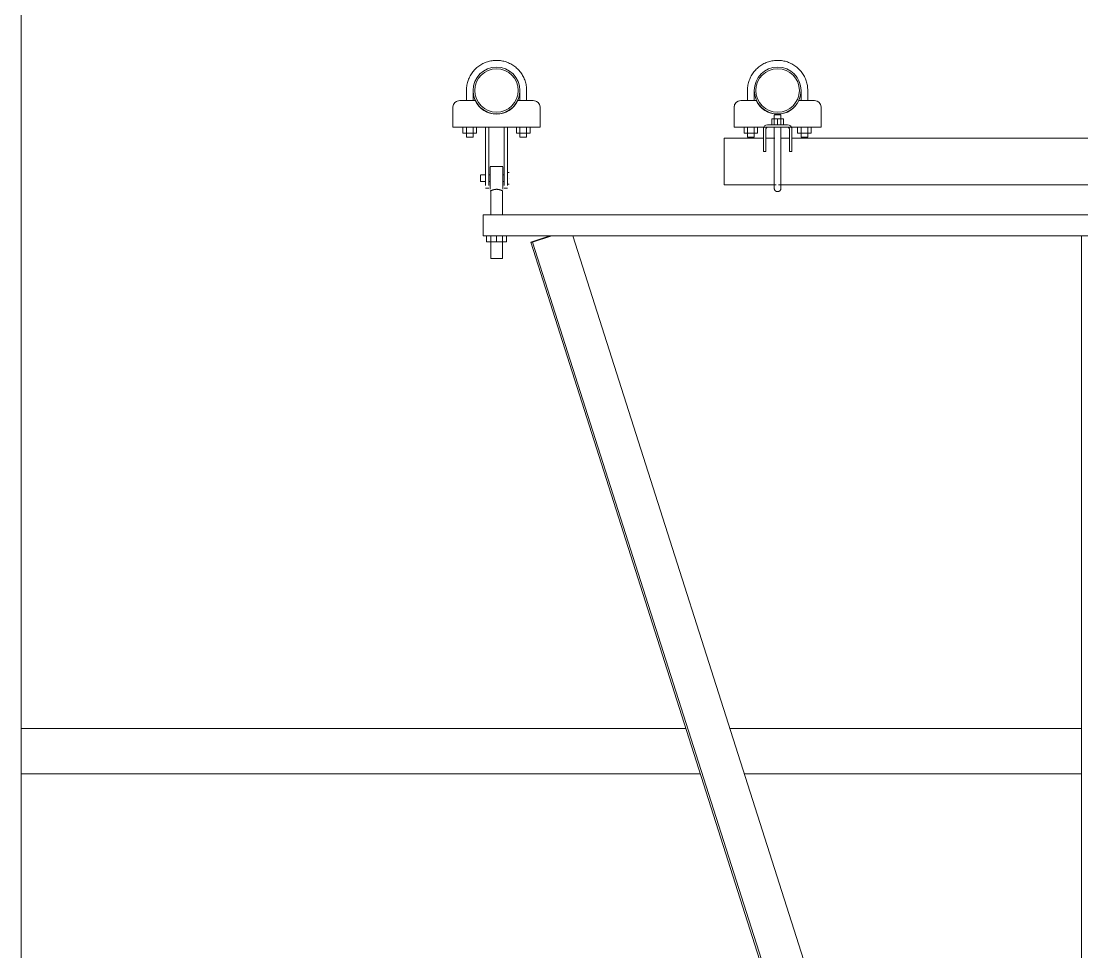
# Model space of a CAD drawing. Header units: inches. Extents: x 21386 to 98862, y -290 to 853.
# Drawn here: x 32345.4 to 32424.6, y 227.9 to 297.4 of the extents above; entities that cross this region are included whole.
import ezdxf

# ---------------------------------------------------------------- set-up
doc = ezdxf.new("R2010")
doc.units = ezdxf.units.IN
doc.header["$MEASUREMENT"] = 0
for name, color, linetype, lineweight in [('Q-SPCQ', 91, 'Continuous', 13), ('S-BEAM', 12, 'Continuous', 13), ('S-COLS', 52, 'Continuous', 13)]:
    doc.layers.add(name, color=color, linetype=linetype, lineweight=lineweight)

# ---------------------------------------------------------------- blocks, each defined once
blk = doc.blocks.new('Basketball_Backstop-Performance_Sports_Systems-3103-Ceiling_Hung - 27_-0_ to 27_-11 7_8_-V56-Building Section - North_South looking East _ Fitness Center')
at = {"layer": 'Q-SPCQ', "color": 8, "lineweight": 9}
for p, q in [((21662.803, 292.25), (21662.803, 291.5)), ((21663.303, 291.5), (21663.303, 292.25)), ((21666.803, 292.25), (21666.803, 291.5)), ((21667.303, 291.5), (21667.303, 292.25)), ((21683.803, 292.25), (21683.803, 291.5)), ((21684.303, 291.5), (21684.303, 292.25)), ((21687.803, 292.25), (21687.803, 291.5)), ((21688.303, 291.5), (21688.303, 292.25)), ((21661.803, 289.812), (21661.803, 291)), ((21663.459, 291.5), (21662.303, 291.5)), ((21667.803, 291.5), (21666.647, 291.5)), ((21668.303, 291), (21668.303, 289.812)), ((21682.803, 291), (21682.803, 289.812)), ((21684.459, 291.5), (21683.303, 291.5)), ((21688.803, 291.5), (21687.647, 291.5)), ((21689.303, 289.812), (21689.303, 291)), ((21685.615, 290.125), (21686.053, 290.125)), ((21685.615, 289.687), (21685.615, 290.125)), ((21685.803, 290.437), (21685.803, 289.687)), ((21685.811, 290.437), (21686.053, 290.437)), ((21686.053, 290.437), (21686.294, 290.437)), ((21686.053, 290.125), (21686.49, 290.125)), ((21686.053, 290.125), (21686.053, 289.687)), ((21686.303, 289.687), (21686.303, 290.437)), ((21686.49, 289.687), (21686.49, 290.125)), ((21661.803, 289.5), (21661.803, 289.812)), ((21661.803, 289.5), (21668.303, 289.5)), ((21662.548, 289.5), (21662.548, 289.062)), ((21662.8, 289.062), (21662.8, 289.5)), ((21662.803, 289.515), (21662.803, 288.75)), ((21663.303, 288.75), (21663.303, 289.518)), ((21663.305, 289.062), (21663.305, 289.5)), ((21663.558, 289.062), (21663.558, 289.5)), ((21664.24, 285.687), (21664.24, 289.5)), ((21664.49, 289.5), (21664.24, 289.5)), ((21664.49, 289.5), (21664.49, 285.687)), ((21665.615, 285.687), (21665.615, 289.5)), ((21665.865, 289.5), (21665.615, 289.5)), ((21665.865, 289.5), (21665.865, 285.687)), ((21666.548, 289.062), (21666.548, 289.5)), ((21666.8, 289.062), (21666.8, 289.5)), ((21666.803, 289.511), (21666.803, 288.75)), ((21667.303, 288.75), (21667.303, 289.511)), ((21667.305, 289.062), (21667.305, 289.5)), ((21667.558, 289.5), (21667.558, 289.062)), ((21668.303, 289.812), (21668.303, 289.5)), ((21682.803, 289.5), (21682.803, 289.812)), ((21682.803, 289.5), (21685.303, 289.5)), ((21683.548, 289.5), (21683.548, 289.062)), ((21683.8, 289.062), (21683.8, 289.5)), ((21683.803, 289.515), (21683.803, 288.75)), ((21684.303, 288.75), (21684.303, 289.518)), ((21684.305, 289.062), (21684.305, 289.5)), ((21684.558, 289.062), (21684.558, 289.5)), ((21684.99, 289.375), (21684.99, 288.187)), ((21685.178, 288.187), (21685.178, 289.375)), ((21686.803, 289.687), (21685.303, 289.687)), ((21685.303, 289.5), (21686.803, 289.5)), ((21685.803, 289.5), (21685.803, 286.937)), ((21685.803, 289.5), (21685.803, 288.687)), ((21686.303, 286.937), (21686.303, 289.5)), ((21686.303, 288.687), (21686.303, 289.5)), ((21686.803, 289.5), (21689.303, 289.5)), ((21686.928, 288.187), (21686.928, 289.375)), ((21687.115, 289.375), (21687.115, 288.187)), ((21687.548, 289.062), (21687.548, 289.5)), ((21687.8, 289.062), (21687.8, 289.5)), ((21687.803, 289.511), (21687.803, 288.75)), ((21688.303, 288.75), (21688.303, 289.511)), ((21688.305, 289.062), (21688.305, 289.5)), ((21688.558, 289.5), (21688.558, 289.062)), ((21689.303, 289.812), (21689.303, 289.5)), ((21662.8, 289.062), (21662.548, 289.062)), ((21663.305, 289.062), (21662.8, 289.062)), ((21662.803, 288.75), (21662.811, 288.75)), ((21663.303, 288.75), (21662.803, 288.75)), ((21663.294, 288.75), (21663.303, 288.75)), ((21663.558, 289.062), (21663.305, 289.062)), ((21666.8, 289.062), (21666.548, 289.062)), ((21667.305, 289.062), (21666.8, 289.062)), ((21667.303, 288.75), (21666.803, 288.75)), ((21666.803, 288.75), (21666.811, 288.75)), ((21667.294, 288.75), (21667.303, 288.75)), ((21667.558, 289.062), (21667.305, 289.062)), ((21684.99, 288.687), (21682.053, 288.687)), ((21682.053, 286.937), (21682.053, 288.687)), ((21683.8, 289.062), (21683.548, 289.062)), ((21684.305, 289.062), (21683.8, 289.062)), ((21683.803, 288.75), (21683.811, 288.75)), ((21684.303, 288.75), (21683.803, 288.75)), ((21684.294, 288.75), (21684.303, 288.75)), ((21684.558, 289.062), (21684.305, 289.062)), ((21685.836, 288.687), (21685.178, 288.687)), ((21686.928, 288.687), (21686.269, 288.687)), ((21710.99, 288.687), (21687.115, 288.687)), ((21687.8, 289.062), (21687.548, 289.062)), ((21688.305, 289.062), (21687.8, 289.062)), ((21688.303, 288.75), (21687.803, 288.75)), ((21687.803, 288.75), (21687.811, 288.75)), ((21688.294, 288.75), (21688.303, 288.75)), ((21688.558, 289.062), (21688.305, 289.062)), ((21684.99, 288.197), (21684.99, 287.824)), ((21684.99, 287.687), (21684.99, 288.187)), ((21684.99, 287.819), (21684.99, 287.687)), ((21684.99, 287.687), (21685.178, 287.687)), ((21684.99, 287.687), (21685.178, 287.687)), ((21685.178, 287.824), (21685.178, 288.197)), ((21685.178, 288.187), (21685.178, 287.687)), ((21685.178, 287.687), (21685.178, 287.819)), ((21686.928, 288.197), (21686.928, 287.824)), ((21686.928, 287.687), (21686.928, 288.187)), ((21686.928, 287.819), (21686.928, 287.687)), ((21686.928, 287.687), (21687.115, 287.687)), ((21686.928, 287.687), (21687.115, 287.687)), ((21687.115, 287.824), (21687.115, 288.197)), ((21687.115, 288.187), (21687.115, 287.687)), ((21687.115, 287.687), (21687.115, 287.819)), ((21682.053, 285.187), (21682.053, 286.937)), ((21665.527, 286.562), (21664.589, 286.562)), ((21664.589, 285.656), (21664.589, 286.532)), ((21665.527, 286.532), (21665.527, 285.656)), ((21665.99, 286.125), (21665.865, 286.125)), ((21664.24, 285.937), (21663.865, 285.937)), ((21663.865, 285.687), (21663.865, 285.929)), ((21663.865, 285.446), (21663.865, 285.687)), ((21663.865, 285.437), (21664.24, 285.437)), ((21664.24, 285.157), (21664.24, 285.687)), ((21664.589, 285.937), (21664.49, 285.937)), ((21664.49, 285.687), (21664.49, 285.157)), ((21664.49, 285.437), (21664.589, 285.437)), ((21664.589, 284.871), (21664.589, 285.656)), ((21665.615, 285.937), (21665.527, 285.937)), ((21665.527, 285.656), (21665.527, 284.871)), ((21665.527, 285.437), (21665.615, 285.437)), ((21665.615, 285.157), (21665.615, 285.687)), ((21665.865, 285.687), (21665.865, 285.157)), ((21665.865, 285.25), (21665.99, 285.25)), ((21665.99, 285.687), (21665.99, 285.687)), ((21665.99, 285.687), (21665.99, 285.687)), ((21664.24, 284.937), (21664.49, 284.937)), ((21664.589, 284.75), (21664.62, 284.75)), ((21664.62, 284.75), (21664.62, 282.955)), ((21665.495, 282.955), (21665.495, 284.75)), ((21665.495, 284.75), (21665.527, 284.75)), ((21665.615, 284.937), (21665.865, 284.937)), ((21682.053, 285.187), (21685.942, 285.187)), ((21686.113, 285.187), (21711.115, 285.187)), ((21664.058, 281.375), (21664.058, 282.955)), ((21711.115, 282.955), (21664.058, 282.955)), ((21711.115, 281.375), (21664.058, 281.375)), ((21664.308, 280.937), (21664.308, 281.375)), ((21664.62, 281.375), (21664.62, 279.687)), ((21665.058, 280.937), (21665.058, 281.375)), ((21665.495, 279.687), (21665.495, 281.375)), ((21665.808, 280.937), (21665.808, 281.375)), ((21669.043, 281.375), (21667.62, 280.918)), ((21667.754, 280.918), (21669.177, 281.375)), ((21670.745, 281.375), (21708.738, 162.244)), ((21708.745, 281.375), (21708.745, 225.86)), ((21665.058, 280.937), (21664.308, 280.937)), ((21665.808, 280.937), (21665.058, 280.937)), ((21667.62, 280.918), (21667.754, 280.918)), ((21708.56, 152.543), (21667.62, 280.918)), ((21708.694, 152.543), (21667.754, 280.918)), ((21665.495, 279.687), (21664.62, 279.687))]:
    blk.add_line(p, q, dxfattribs=at)
at = {"layer": 'Q-SPCQ', "color": 8, "lineweight": 9, "flags": 128}
for points in [[(21667.303, 292.25), (21667.301, 292.34), (21667.296, 292.43), (21667.287, 292.519), (21667.274, 292.608), (21667.258, 292.697), (21667.238, 292.785), (21667.215, 292.872), (21667.189, 292.958), (21667.159, 293.043), (21667.125, 293.126), (21667.089, 293.208), (21667.049, 293.289), (21667.005, 293.368), (21666.959, 293.445), (21666.91, 293.52), (21666.858, 293.594), (21666.802, 293.665), (21666.744, 293.734), (21666.684, 293.8), (21666.62, 293.864), (21666.555, 293.925), (21666.486, 293.984), (21666.416, 294.04), (21666.343, 294.093), (21666.268, 294.143), (21666.192, 294.19), (21666.113, 294.234), (21666.033, 294.275), (21665.951, 294.313), (21665.868, 294.347), (21665.784, 294.378), (21665.698, 294.406), (21665.611, 294.43), (21665.524, 294.45), (21665.435, 294.467), (21665.346, 294.481), (21665.257, 294.491), (21665.167, 294.497), (21665.077, 294.5), (21664.987, 294.499), (21664.897, 294.495), (21664.808, 294.487), (21664.718, 294.475), (21664.63, 294.46), (21664.542, 294.441), (21664.454, 294.419), (21664.368, 294.393), (21664.283, 294.364), (21664.199, 294.332), (21664.116, 294.296), (21664.035, 294.257), (21663.956, 294.215), (21663.878, 294.169), (21663.802, 294.121), (21663.729, 294.069), (21663.657, 294.015), (21663.588, 293.957), (21663.52, 293.898), (21663.456, 293.835), (21663.394, 293.77), (21663.334, 293.702), (21663.278, 293.632), (21663.224, 293.56), (21663.173, 293.486), (21663.125, 293.41), (21663.08, 293.332), (21663.038, 293.252), (21663, 293.171), (21662.965, 293.088), (21662.933, 293.004), (21662.904, 292.918), (21662.879, 292.832), (21662.858, 292.745), (21662.84, 292.656), (21662.825, 292.568), (21662.814, 292.478), (21662.807, 292.388), (21662.803, 292.299), (21662.803, 292.25)], [(21688.303, 292.25), (21688.301, 292.34), (21688.296, 292.43), (21688.287, 292.519), (21688.274, 292.608), (21688.258, 292.697), (21688.238, 292.785), (21688.215, 292.872), (21688.189, 292.958), (21688.159, 293.043), (21688.125, 293.126), (21688.089, 293.208), (21688.049, 293.289), (21688.005, 293.368), (21687.959, 293.445), (21687.91, 293.52), (21687.858, 293.594), (21687.802, 293.665), (21687.744, 293.734), (21687.684, 293.8), (21687.62, 293.864), (21687.555, 293.925), (21687.486, 293.984), (21687.416, 294.04), (21687.343, 294.093), (21687.268, 294.143), (21687.192, 294.19), (21687.113, 294.234), (21687.033, 294.275), (21686.951, 294.313), (21686.868, 294.347), (21686.784, 294.378), (21686.698, 294.406), (21686.611, 294.43), (21686.524, 294.45), (21686.435, 294.467), (21686.346, 294.481), (21686.257, 294.491), (21686.167, 294.497), (21686.077, 294.5), (21685.987, 294.499), (21685.897, 294.495), (21685.808, 294.487), (21685.718, 294.475), (21685.63, 294.46), (21685.542, 294.441), (21685.454, 294.419), (21685.368, 294.393), (21685.283, 294.364), (21685.199, 294.332), (21685.116, 294.296), (21685.035, 294.257), (21684.956, 294.215), (21684.878, 294.169), (21684.802, 294.121), (21684.729, 294.069), (21684.657, 294.015), (21684.588, 293.957), (21684.52, 293.898), (21684.456, 293.835), (21684.394, 293.77), (21684.334, 293.702), (21684.278, 293.632), (21684.224, 293.56), (21684.173, 293.486), (21684.125, 293.41), (21684.08, 293.332), (21684.038, 293.252), (21684, 293.171), (21683.965, 293.088), (21683.933, 293.004), (21683.904, 292.918), (21683.879, 292.832), (21683.858, 292.745), (21683.84, 292.656), (21683.825, 292.568), (21683.814, 292.478), (21683.807, 292.388), (21683.803, 292.299), (21683.803, 292.25)], [(21685.803, 286.937), (21685.803, 286.858), (21685.803, 286.778), (21685.803, 286.698), (21685.803, 286.619), (21685.803, 286.54), (21685.803, 286.462), (21685.803, 286.385), (21685.803, 286.308), (21685.803, 286.233), (21685.803, 286.159), (21685.803, 286.086), (21685.803, 286.014), (21685.803, 285.944), (21685.803, 285.875), (21685.803, 285.808), (21685.803, 285.743), (21685.803, 285.68), (21685.803, 285.619), (21685.803, 285.56), (21685.803, 285.503), (21685.803, 285.448), (21685.803, 285.396), (21685.803, 285.346), (21685.803, 285.299), (21685.803, 285.255), (21685.803, 285.213), (21685.803, 285.174), (21685.803, 285.137), (21685.803, 285.104), (21685.803, 285.073), (21685.803, 285.046), (21685.803, 285.021), (21685.803, 285), (21685.803, 284.982), (21685.803, 284.967), (21685.803, 284.955), (21685.803, 284.946), (21685.803, 284.94), (21685.803, 284.938)], [(21686.303, 284.937), (21686.303, 284.939), (21686.303, 284.944), (21686.303, 284.952), (21686.303, 284.963), (21686.303, 284.977), (21686.303, 284.995), (21686.303, 285.015), (21686.303, 285.039), (21686.303, 285.066), (21686.303, 285.095), (21686.303, 285.128), (21686.303, 285.164), (21686.303, 285.202), (21686.303, 285.243), (21686.303, 285.287), (21686.303, 285.333), (21686.303, 285.382), (21686.303, 285.434), (21686.303, 285.488), (21686.303, 285.544), (21686.303, 285.603), (21686.303, 285.663), (21686.303, 285.726), (21686.303, 285.79), (21686.303, 285.857), (21686.303, 285.925), (21686.303, 285.995), (21686.303, 286.066), (21686.303, 286.139), (21686.303, 286.213), (21686.303, 286.288), (21686.303, 286.364), (21686.303, 286.441), (21686.303, 286.519), (21686.303, 286.598), (21686.303, 286.677), (21686.303, 286.756), (21686.303, 286.836), (21686.303, 286.916), (21686.303, 286.937)], [(21685.803, 284.937), (21685.803, 284.939), (21685.803, 284.944), (21685.803, 284.952), (21685.803, 284.963), (21685.803, 284.977), (21685.803, 284.995), (21685.803, 285.015), (21685.803, 285.039), (21685.803, 285.066), (21685.803, 285.095), (21685.803, 285.128), (21685.803, 285.164), (21685.803, 285.202)], [(21686.053, 284.687), (21686.043, 284.688), (21686.033, 284.688), (21686.023, 284.689), (21686.013, 284.691), (21686.003, 284.692), (21685.993, 284.695), (21685.984, 284.697), (21685.974, 284.7), (21685.965, 284.704), (21685.955, 284.707), (21685.946, 284.711), (21685.937, 284.716), (21685.929, 284.721), (21685.92, 284.726), (21685.912, 284.731), (21685.904, 284.737), (21685.896, 284.743), (21685.888, 284.75), (21685.881, 284.756), (21685.873, 284.763), (21685.867, 284.771), (21685.86, 284.778), (21685.854, 284.786), (21685.848, 284.794), (21685.842, 284.802), (21685.837, 284.811), (21685.832, 284.82), (21685.828, 284.829), (21685.824, 284.838), (21685.82, 284.847), (21685.816, 284.856), (21685.813, 284.866), (21685.811, 284.875), (21685.808, 284.885), (21685.806, 284.895), (21685.805, 284.905), (21685.804, 284.915), (21685.803, 284.925), (21685.803, 284.935), (21685.803, 284.937)], [(21686.303, 284.937), (21686.303, 284.928), (21686.302, 284.918), (21686.301, 284.908), (21686.3, 284.898), (21686.298, 284.888), (21686.296, 284.878), (21686.293, 284.868), (21686.29, 284.859), (21686.287, 284.849), (21686.283, 284.84), (21686.279, 284.831), (21686.275, 284.822), (21686.27, 284.813), (21686.265, 284.805), (21686.259, 284.796), (21686.253, 284.788), (21686.247, 284.78), (21686.241, 284.773), (21686.234, 284.765), (21686.227, 284.758), (21686.22, 284.751), (21686.212, 284.745), (21686.204, 284.739), (21686.196, 284.733), (21686.188, 284.727), (21686.179, 284.722), (21686.171, 284.717), (21686.162, 284.712), (21686.153, 284.708), (21686.143, 284.704), (21686.134, 284.701), (21686.124, 284.698), (21686.115, 284.695), (21686.105, 284.693), (21686.095, 284.691), (21686.085, 284.69), (21686.075, 284.689), (21686.066, 284.688), (21686.056, 284.688), (21686.053, 284.687)], [(21686.303, 285.213), (21686.303, 285.174), (21686.303, 285.137), (21686.303, 285.104), (21686.303, 285.073), (21686.303, 285.046), (21686.303, 285.021), (21686.303, 285), (21686.303, 284.982), (21686.303, 284.967), (21686.303, 284.955), (21686.303, 284.946), (21686.303, 284.94), (21686.303, 284.938)]]:
    blk.add_lwpolyline(points, dxfattribs=at)
at = {"layer": 'Q-SPCQ', "color": 8, "lineweight": 9}
for centre, radius, start, end in [((21665.053, 292.25), 1.75, 0, 180), ((21686.053, 292.25), 1.75, 0, 180), ((21665.053, 292.25), 1.625, 0, 180), ((21686.053, 292.25), 1.625, 0, 180), ((21665.053, 292.25), 1.75, 180, 0), ((21665.053, 292.25), 1.625, 180, 0), ((21686.053, 292.25), 1.75, 180, 0), ((21686.053, 292.25), 1.625, 180, 0), ((21662.303, 291), 0.5, 90, 180), ((21662.303, 291), 0.5, 120, 180), ((21665.053, 292.223), 1.75, 204.39575, 335.60425), ((21667.803, 291), 0.5, 0, 90), ((21667.803, 291), 0.5, 0, 60), ((21683.303, 291), 0.5, 90, 180), ((21683.303, 291), 0.5, 120, 180), ((21686.053, 292.223), 1.75, 204.39575, 335.60425), ((21688.803, 291), 0.5, 0, 90), ((21688.803, 291), 0.5, 0, 60), ((21685.303, 289.375), 0.312, 90, 180), ((21685.303, 289.375), 0.125, 90, 180), ((21686.803, 289.375), 0.312, 0, 90), ((21686.803, 289.375), 0.125, 0, 90)]:
    blk.add_arc(centre, radius, start, end, dxfattribs=at)
blk.add_open_spline([(21665.495, 284.75), (21665.495, 284.75), (21665.492, 284.752), (21665.481, 284.758), (21665.469, 284.762), (21665.454, 284.769), (21665.436, 284.777), (21665.419, 284.785), (21665.404, 284.791), (21665.393, 284.795), (21665.38, 284.799), (21665.363, 284.806), (21665.34, 284.814), (21665.315, 284.822), (21665.294, 284.829), (21665.278, 284.833), (21665.261, 284.837), (21665.239, 284.842), (21665.209, 284.848), (21665.173, 284.855), (21665.135, 284.859), (21665.097, 284.862), (21665.058, 284.862), (21665.019, 284.862), (21664.981, 284.859), (21664.943, 284.855), (21664.907, 284.848), (21664.877, 284.842), (21664.855, 284.837), (21664.838, 284.833), (21664.822, 284.829), (21664.801, 284.822), (21664.776, 284.814), (21664.753, 284.806), (21664.736, 284.799), (21664.723, 284.795), (21664.711, 284.791), (21664.696, 284.785), (21664.679, 284.777), (21664.662, 284.769), (21664.647, 284.762), (21664.635, 284.758), (21664.624, 284.752), (21664.62, 284.75), (21664.62, 284.75)], degree=3, knots=[0, 0, 0, 0, 0.055556, 0.083333, 0.111111, 0.138889, 0.166667, 0.194444, 0.208333, 0.222222, 0.236111, 0.25, 0.277778, 0.305556, 0.319444, 0.333333, 0.347222, 0.361111, 0.388889, 0.416667, 0.444444, 0.472222, 0.5, 0.527778, 0.555556, 0.583333, 0.611111, 0.638889, 0.652778, 0.666667, 0.680556, 0.694444, 0.722222, 0.75, 0.763889, 0.777778, 0.791667, 0.805556, 0.833333, 0.861111, 0.888889, 0.916667, 0.944444, 1, 1, 1, 1], dxfattribs=at)
blk = doc.blocks.new('Basketball_Backstop-Performance_Sports_Systems-3103-Ceiling_Hung - 27_-0_ to 27_-11 7_8_-V63-Building Section - North_South looking East _ Fitness Center')
at = {"layer": 'Q-SPCQ', "color": 8, "lineweight": 9}
for p, q in [((21662.803, 292.25), (21662.803, 291.5)), ((21663.303, 291.5), (21663.303, 292.25)), ((21666.803, 292.25), (21666.803, 291.5)), ((21667.303, 291.5), (21667.303, 292.25)), ((21683.803, 292.25), (21683.803, 291.5)), ((21684.303, 291.5), (21684.303, 292.25)), ((21687.803, 292.25), (21687.803, 291.5)), ((21688.303, 291.5), (21688.303, 292.25)), ((21685.803, 289.5), (21685.803, 288.687)), ((21685.803, 289.5), (21685.803, 288.687)), ((21686.303, 288.687), (21686.303, 289.5)), ((21686.303, 288.687), (21686.303, 289.5)), ((21662.803, 289.062), (21662.803, 288.75)), ((21662.803, 288.75), (21662.811, 288.75)), ((21662.811, 288.75), (21662.803, 288.75)), ((21663.294, 288.75), (21663.303, 288.75)), ((21663.303, 288.75), (21663.294, 288.75)), ((21663.303, 288.75), (21663.303, 289.062)), ((21666.803, 289.062), (21666.803, 288.75)), ((21666.811, 288.75), (21666.803, 288.75)), ((21666.803, 288.75), (21666.811, 288.75)), ((21667.303, 288.75), (21667.294, 288.75)), ((21667.294, 288.75), (21667.303, 288.75)), ((21667.303, 288.75), (21667.303, 289.062)), ((21683.803, 289.062), (21683.803, 288.75)), ((21683.803, 288.75), (21683.811, 288.75)), ((21683.811, 288.75), (21683.803, 288.75)), ((21684.294, 288.75), (21684.303, 288.75)), ((21684.303, 288.75), (21684.294, 288.75)), ((21684.303, 288.75), (21684.303, 289.062)), ((21687.803, 289.062), (21687.803, 288.75)), ((21687.811, 288.75), (21687.803, 288.75)), ((21687.803, 288.75), (21687.811, 288.75)), ((21688.303, 288.75), (21688.294, 288.75)), ((21688.294, 288.75), (21688.303, 288.75)), ((21688.303, 288.75), (21688.303, 289.062)), ((21665.527, 286.562), (21664.589, 286.562)), ((21664.589, 286.532), (21664.589, 286.532)), ((21665.527, 286.532), (21665.527, 286.532)), ((21665.99, 286.125), (21665.865, 286.125)), ((21664.24, 285.937), (21663.865, 285.937)), ((21663.865, 285.929), (21663.865, 285.929)), ((21663.865, 285.446), (21663.865, 285.446)), ((21663.865, 285.437), (21664.24, 285.437)), ((21664.589, 285.937), (21664.49, 285.937)), ((21664.49, 285.437), (21664.589, 285.437)), ((21665.615, 285.937), (21665.527, 285.937)), ((21665.527, 285.437), (21665.615, 285.437)), ((21665.865, 285.25), (21665.99, 285.25)), ((21665.99, 285.687), (21665.99, 285.687)), ((21665.99, 285.687), (21665.99, 285.687)), ((21664.24, 285.157), (21664.24, 285.157)), ((21664.24, 284.937), (21664.49, 284.937)), ((21664.49, 285.157), (21664.49, 285.157)), ((21664.589, 284.871), (21664.589, 284.871)), ((21664.589, 284.75), (21664.62, 284.75)), ((21665.495, 284.75), (21665.527, 284.75)), ((21665.527, 284.871), (21665.527, 284.871)), ((21665.615, 285.157), (21665.615, 285.157)), ((21665.615, 284.937), (21665.865, 284.937)), ((21665.865, 285.157), (21665.865, 285.157))]:
    blk.add_line(p, q, dxfattribs=at)
at = {"layer": 'Q-SPCQ', "color": 8, "lineweight": 9, "flags": 128}
for points in [[(21663.588, 293.957), (21663.52, 293.898), (21663.456, 293.835), (21663.394, 293.77), (21663.334, 293.702), (21663.278, 293.632), (21663.224, 293.56), (21663.173, 293.486), (21663.125, 293.41), (21663.08, 293.332)], [(21664.454, 294.419), (21664.368, 294.393), (21664.283, 294.364), (21664.199, 294.332), (21664.116, 294.296), (21664.035, 294.257), (21663.956, 294.215), (21663.878, 294.169), (21663.802, 294.121), (21663.729, 294.069)], [(21665.524, 294.45), (21665.435, 294.467), (21665.346, 294.481), (21665.257, 294.491), (21665.167, 294.497), (21665.077, 294.5), (21664.987, 294.499), (21664.897, 294.495), (21664.808, 294.487), (21664.718, 294.475), (21664.63, 294.46), (21664.542, 294.441)], [(21666.416, 294.04), (21666.343, 294.093), (21666.268, 294.143), (21666.192, 294.19), (21666.113, 294.234), (21666.033, 294.275), (21665.951, 294.313), (21665.868, 294.347), (21665.784, 294.378), (21665.698, 294.406), (21665.611, 294.43)], [(21667.049, 293.289), (21667.005, 293.368), (21666.959, 293.445), (21666.91, 293.52), (21666.858, 293.594), (21666.802, 293.665), (21666.744, 293.734), (21666.684, 293.8), (21666.62, 293.864), (21666.555, 293.925), (21666.486, 293.984)], [(21684.588, 293.957), (21684.52, 293.898), (21684.456, 293.835), (21684.394, 293.77), (21684.334, 293.702), (21684.278, 293.632), (21684.224, 293.56), (21684.173, 293.486), (21684.125, 293.41), (21684.08, 293.332)], [(21685.454, 294.419), (21685.368, 294.393), (21685.283, 294.364), (21685.199, 294.332), (21685.116, 294.296), (21685.035, 294.257), (21684.956, 294.215), (21684.878, 294.169), (21684.802, 294.121), (21684.729, 294.069)], [(21686.524, 294.45), (21686.435, 294.467), (21686.346, 294.481), (21686.257, 294.491), (21686.167, 294.497), (21686.077, 294.5), (21685.987, 294.499), (21685.897, 294.495), (21685.808, 294.487), (21685.718, 294.475), (21685.63, 294.46), (21685.542, 294.441)], [(21687.416, 294.04), (21687.343, 294.093), (21687.268, 294.143), (21687.192, 294.19), (21687.113, 294.234), (21687.033, 294.275), (21686.951, 294.313), (21686.868, 294.347), (21686.784, 294.378), (21686.698, 294.406), (21686.611, 294.43)], [(21663, 293.171), (21662.965, 293.088), (21662.933, 293.004), (21662.904, 292.918), (21662.879, 292.832), (21662.858, 292.745), (21662.84, 292.656), (21662.825, 292.568), (21662.814, 292.478), (21662.807, 292.388), (21662.803, 292.299), (21662.803, 292.25)], [(21667.303, 292.25), (21667.301, 292.34), (21667.296, 292.43), (21667.287, 292.519), (21667.274, 292.608), (21667.258, 292.697), (21667.238, 292.785), (21667.215, 292.872), (21667.189, 292.958), (21667.159, 293.043), (21667.125, 293.126), (21667.089, 293.208)], [(21684, 293.171), (21683.965, 293.088), (21683.933, 293.004), (21683.904, 292.918), (21683.879, 292.832), (21683.858, 292.745), (21683.84, 292.656), (21683.825, 292.568), (21683.814, 292.478), (21683.807, 292.388), (21683.803, 292.299), (21683.803, 292.25)], [(21688.049, 293.289), (21688.005, 293.368), (21687.959, 293.445), (21687.91, 293.52), (21687.858, 293.594), (21687.802, 293.665), (21687.744, 293.734), (21687.684, 293.8), (21687.62, 293.864), (21687.555, 293.925)], [(21688.303, 292.25), (21688.301, 292.34), (21688.296, 292.43), (21688.287, 292.519), (21688.274, 292.608), (21688.258, 292.697), (21688.238, 292.785), (21688.215, 292.872), (21688.189, 292.958), (21688.159, 293.043), (21688.125, 293.126)], [(21685.803, 285.128), (21685.803, 285.164), (21685.803, 285.202)], [(21685.803, 285.174), (21685.803, 285.137), (21685.803, 285.104)], [(21685.803, 284.955), (21685.803, 284.946), (21685.803, 284.94), (21685.803, 284.938)], [(21685.803, 284.937), (21685.803, 284.939), (21685.803, 284.944), (21685.803, 284.952)], [(21686.053, 284.687), (21686.043, 284.688), (21686.033, 284.688), (21686.023, 284.689), (21686.013, 284.691), (21686.003, 284.692), (21685.993, 284.695), (21685.984, 284.697), (21685.974, 284.7), (21685.965, 284.704), (21685.955, 284.707), (21685.946, 284.711), (21685.937, 284.716), (21685.929, 284.721), (21685.92, 284.726), (21685.912, 284.731), (21685.904, 284.737), (21685.896, 284.743), (21685.888, 284.75), (21685.881, 284.756), (21685.873, 284.763), (21685.867, 284.771), (21685.86, 284.778), (21685.854, 284.786), (21685.848, 284.794), (21685.842, 284.802), (21685.837, 284.811), (21685.832, 284.82), (21685.828, 284.829), (21685.824, 284.838), (21685.82, 284.847), (21685.816, 284.856), (21685.813, 284.866), (21685.811, 284.875), (21685.808, 284.885), (21685.806, 284.895), (21685.805, 284.905), (21685.804, 284.915), (21685.803, 284.925), (21685.803, 284.935), (21685.803, 284.937)], [(21686.303, 284.937), (21686.303, 284.928), (21686.302, 284.918), (21686.301, 284.908), (21686.3, 284.898), (21686.298, 284.888), (21686.296, 284.878), (21686.293, 284.868), (21686.29, 284.859), (21686.287, 284.849), (21686.283, 284.84), (21686.279, 284.831), (21686.275, 284.822), (21686.27, 284.813), (21686.265, 284.805), (21686.259, 284.796), (21686.253, 284.788), (21686.247, 284.78), (21686.241, 284.773), (21686.234, 284.765), (21686.227, 284.758), (21686.22, 284.751), (21686.212, 284.745), (21686.204, 284.739), (21686.196, 284.733), (21686.188, 284.727), (21686.179, 284.722), (21686.171, 284.717), (21686.162, 284.712), (21686.153, 284.708), (21686.143, 284.704), (21686.134, 284.701), (21686.124, 284.698), (21686.115, 284.695), (21686.105, 284.693), (21686.095, 284.691), (21686.085, 284.69), (21686.075, 284.689), (21686.066, 284.688), (21686.056, 284.688), (21686.053, 284.687)], [(21686.303, 285.128), (21686.303, 285.164), (21686.303, 285.202)], [(21686.303, 285.174), (21686.303, 285.137), (21686.303, 285.104)], [(21686.303, 284.955), (21686.303, 284.946), (21686.303, 284.94), (21686.303, 284.938)], [(21686.303, 284.937), (21686.303, 284.939), (21686.303, 284.944), (21686.303, 284.952)]]:
    blk.add_lwpolyline(points, dxfattribs=at)
at = {"layer": 'Q-SPCQ', "color": 8, "lineweight": 9}
for centre, radius, start, end in [((21662.303, 291), 0.5, 120, 180), ((21662.303, 291), 0.5, 120, 180), ((21667.803, 291), 0.5, 0, 60), ((21667.803, 291), 0.5, 0, 60), ((21683.303, 291), 0.5, 120, 180), ((21683.303, 291), 0.5, 120, 180), ((21688.803, 291), 0.5, 0, 60), ((21688.803, 291), 0.5, 0, 60), ((21685.303, 289.375), 0.312, 150, 180), ((21685.303, 289.375), 0.125, 90, 180), ((21686.803, 289.375), 0.125, 0, 90), ((21686.803, 289.375), 0.313, 0, 30)]:
    blk.add_arc(centre, radius, start, end, dxfattribs=at)
blk = doc.blocks.new('Girt_Z - 10_D-1223971-Building Section - North_South looking East _ Fitness Center')
at = {"layer": 'S-BEAM', "color": 8, "lineweight": 9}
for p, q in [((21629.548, 244.563), (21679.214, 244.563)), ((21682.485, 244.563), (21708.745, 244.563)), ((21629.548, 241.188), (21680.29, 241.188)), ((21683.562, 241.188), (21708.745, 241.188))]:
    blk.add_line(p, q, dxfattribs=at)

msp = doc.modelspace()

# ---------------------------------------------------------------- linework, layer by layer
at = {"layer": 'S-COLS', "color": 8, "lineweight": 9}
msp.add_line((32345.357, 325.909), (32345.357, 37.115), dxfattribs=at)

# ---------------------------------------------------------------- block references
at = {"layer": 'Q-SPCQ', "color": 8, "lineweight": 9}
for name in ['Basketball_Backstop-Performance_Sports_Systems-3103-Ceiling_Hung - 27_-0_ to 27_-11 7_8_-V56-Building Section - North_South looking East _ Fitness Center', 'Basketball_Backstop-Performance_Sports_Systems-3103-Ceiling_Hung - 27_-0_ to 27_-11 7_8_-V63-Building Section - North_South looking East _ Fitness Center']:
    msp.add_blockref(name, (10715.809, 0), dxfattribs=at)
at = {"layer": 'S-BEAM', "color": 8, "lineweight": 9}
msp.add_blockref('Girt_Z - 10_D-1223971-Building Section - North_South looking East _ Fitness Center', (10715.809, 0), dxfattribs=at)

doc.saveas('drawing.dxf')
